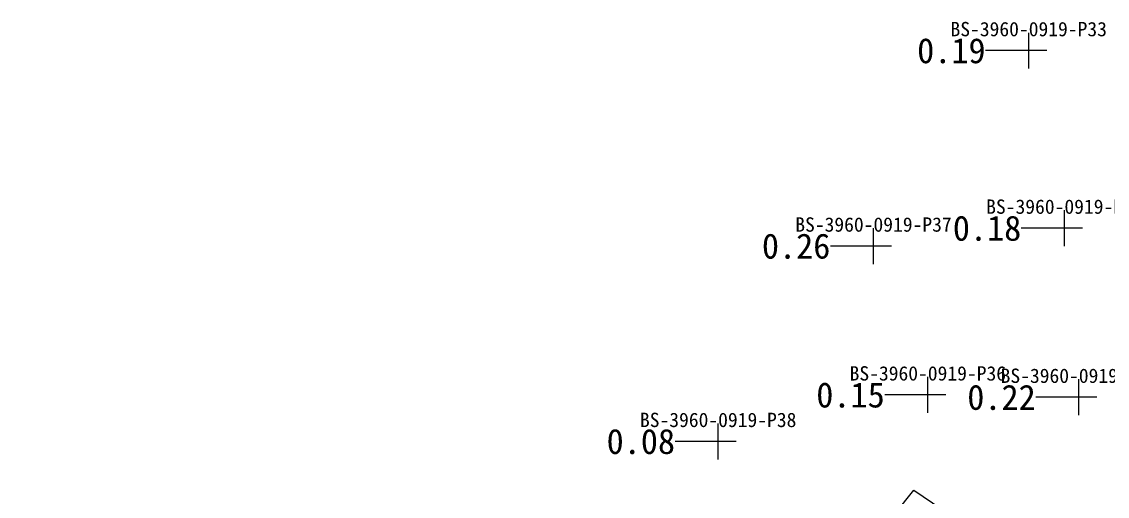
# Model space of a CAD drawing. Header units: inches. Extents: x 469979.2 to 470048.5, y 4349716 to 4349799.5.
# Drawn here: x 469979.32 to 470009.54, y 4349742.1 to 4349755.32 of the extents above; entities that cross this region are included whole.
import ezdxf
from ezdxf.enums import TextEntityAlignment as Align

# ---------------------------------------------------------------- set-up
doc = ezdxf.new("R2010")
doc.units = ezdxf.units.IN
doc.header["$MEASUREMENT"] = 0
for name, color, linetype, lineweight in [('点', 7, 'Continuous', 0), ('线条', 7, 'Continuous', 0), ('钻孔', 7, 'Continuous', 0)]:
    doc.layers.add(name, color=color, linetype=linetype, lineweight=lineweight)
doc.styles.add('3dmine_textStyle_3', font='', dxfattribs={"height": 1})
doc.styles.get('3dmine_textStyle_3').set_extended_font_data('SimSun-ExtB')

msp = doc.modelspace()

# ---------------------------------------------------------------- hatches: boundary and pattern name
at = {"layer": '钻孔', "linetype": 'Continuous', "lineweight": 0, "true_color": 0x808080, "extrusion": (0, 1, 0)}
for points in [[(-470008.349, 3949.707), (-470007.349, 3949.707), (-470007.349, 3960.707), (-470008.349, 3960.707)], [(-470009.342, 3949.875), (-470008.342, 3949.875), (-470008.342, 3960.875), (-470009.342, 3960.875)], [(-470004.028, 3949.598), (-470003.028, 3949.598), (-470003.028, 3960.598), (-470004.028, 3960.598)], [(-470005.541, 3949.907), (-470004.541, 3949.907), (-470004.541, 3960.907), (-470005.541, 3960.907)], [(-470009.744, 3949.693), (-470008.744, 3949.693), (-470008.744, 3960.693), (-470009.744, 3960.693)], [(-469999.705, 3949.565), (-469998.705, 3949.565), (-469998.705, 3960.565), (-469999.705, 3960.565)]]:
    msp.add_hatch(color=8, dxfattribs=at).paths.add_polyline_path(points, flags=0)

# ---------------------------------------------------------------- linework, layer by layer
at = {"color": 4, "linetype": 'Continuous', "lineweight": 0, "true_color": 0x00ffff, "elevation": 3955.55}
msp.add_lwpolyline([(469981.939, 4349715.989), (469979.319, 4349718.857), (469979.319, 4349718.857), (469982.249, 4349727.115), (469986.942, 4349732.905), (469991.471, 4349738.415), (469994.49, 4349741.345), (469997.35, 4349738.576), (469998.986, 4349737.677), (470002.076, 4349739.66), (470004.151, 4349742.268), (470007.875, 4349739.742), (470008.312, 4349737.589), (470004.433, 4349733.597), (470000.499, 4349729.542), (469994.936, 4349725.857), (469995.557, 4349724.011), (469997.537, 4349721.806), (469997.264, 4349719.129), (469994.922, 4349716.71), (469991.967, 4349717.209), (469986.797, 4349716.795), (469983.848, 4349716.26), (469981.939, 4349715.989)], dxfattribs=at)
at = {"layer": '点', "color": 138, "linetype": 'Continuous', "lineweight": 0, "true_color": 0x004c4c}
for points, elevation in [([(470007.349, 4349754.017), (470007.349, 4349755.017)], 3960.707), ([(470007.849, 4349754.517), (470006.849, 4349754.517)], 3960.707), ([(470008.342, 4349749.071), (470008.342, 4349750.071)], 3960.875), ([(470003.028, 4349748.573), (470003.028, 4349749.573)], 3960.598), ([(470008.842, 4349749.571), (470007.842, 4349749.571)], 3960.875), ([(470003.528, 4349749.073), (470002.528, 4349749.073)], 3960.598), ([(470004.541, 4349744.426), (470004.541, 4349745.426)], 3960.907), ([(470008.744, 4349744.36), (470008.744, 4349745.36)], 3960.693), ([(470005.041, 4349744.926), (470004.041, 4349744.926)], 3960.907), ([(470009.244, 4349744.86), (470008.244, 4349744.86)], 3960.693), ([(469998.705, 4349743.13), (469998.705, 4349744.13)], 3960.565), ([(469999.205, 4349743.63), (469998.205, 4349743.63)], 3960.565)]:
    msp.add_lwpolyline(points, dxfattribs=dict(at, elevation=elevation))
at = {"layer": '线条', "color": 138, "linetype": 'Continuous', "lineweight": 0, "true_color": 0x004c4c}
for points, elevation in [([(470007.349, 4349754.517), (470007.349, 4349754.517), (470007.349, 4349754.517)], 3960.707), ([(470008.342, 4349749.571), (470008.342, 4349749.571), (470008.342, 4349749.571)], 3960.875), ([(470003.028, 4349749.073), (470003.028, 4349749.073), (470003.028, 4349749.073)], 3960.598), ([(470004.541, 4349744.926), (470004.541, 4349744.926), (470004.541, 4349744.926)], 3960.907), ([(470008.744, 4349744.86), (470008.744, 4349744.86), (470008.744, 4349744.86)], 3960.693), ([(469998.705, 4349743.63), (469998.705, 4349743.63), (469998.705, 4349743.63)], 3960.565)]:
    msp.add_lwpolyline(points, dxfattribs=dict(at, elevation=elevation))
at = {"layer": '钻孔', "color": 8, "linetype": 'Continuous', "lineweight": 0, "true_color": 0x808080}
for points, elevation in [([(470007.349, 4349754.517), (470006.149, 4349754.517)], 3960.707), ([(470007.349, 4349754.517), (470006.149, 4349754.517)], 3949.707), ([(470008.342, 4349749.571), (470007.142, 4349749.571)], 3960.875), ([(470008.342, 4349749.571), (470007.142, 4349749.571)], 3949.875), ([(470003.028, 4349749.073), (470001.828, 4349749.073)], 3960.598), ([(470003.028, 4349749.073), (470001.828, 4349749.073)], 3949.598), ([(470004.541, 4349744.926), (470003.341, 4349744.926)], 3960.907), ([(470004.541, 4349744.926), (470003.341, 4349744.926)], 3949.907), ([(470008.744, 4349744.86), (470007.544, 4349744.86)], 3960.693), ([(470008.744, 4349744.86), (470007.544, 4349744.86)], 3949.693), ([(469998.705, 4349743.63), (469997.505, 4349743.63)], 3960.565), ([(469998.705, 4349743.63), (469997.505, 4349743.63)], 3949.565)]:
    msp.add_lwpolyline(points, dxfattribs=dict(at, elevation=elevation))

# ---------------------------------------------------------------- texts
at = {"layer": '钻孔', "color": 138, "linetype": 'Continuous', "lineweight": 0, "true_color": 0x004c4c, "style": '3dmine_textStyle_3'}
for s, p in [('BS-3960-0919-P33', (470007.349, 4349754.917, 3960.707)), ('BS-3960-0919-P34', (470008.342, 4349749.971, 3960.875)), ('BS-3960-0919-P37', (470003.028, 4349749.473, 3960.598)), ('BS-3960-0919-P36', (470004.541, 4349745.326, 3960.907)), ('BS-3960-0919-P35', (470008.744, 4349745.26, 3960.693)), ('BS-3960-0919-P38', (469998.705, 4349744.03, 3960.565))]:
    msp.add_text(s, height=0.4, dxfattribs=at).set_placement(p, align=Align.CENTER)
at = {"layer": '钻孔', "color": 8, "linetype": 'Continuous', "lineweight": 0, "true_color": 0x808080, "style": '3dmine_textStyle_3'}
for s, p in [('0.19', (470006.149, 4349754.517, 3955.207)), ('0.18', (470007.142, 4349749.571, 3955.375)), ('0.26', (470001.828, 4349749.073, 3955.098)), ('0.15', (470003.341, 4349744.926, 3955.407)), ('0.22', (470007.544, 4349744.86, 3955.193)), ('0.08', (469997.505, 4349743.63, 3955.065))]:
    msp.add_text(s, height=0.7, dxfattribs=at).set_placement(p, align=Align.MIDDLE_RIGHT)

doc.saveas('drawing.dxf')
